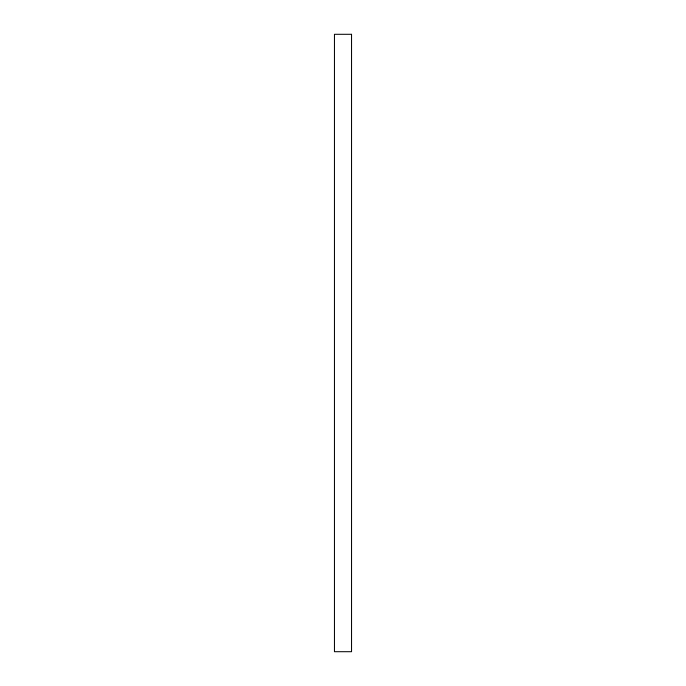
<?xml version="1.0" encoding="UTF-8"?>
<svg xmlns="http://www.w3.org/2000/svg" width="686" height="686" viewBox="0 0 686 686"><rect width="100%" height="100%" fill="white"/><g stroke="black" fill="none" stroke-linecap="round" stroke-linejoin="round"><path stroke-width="1.03" d="M351.541 34.3L334.459 34.3L334.459 651.7L351.541 651.7L351.541 34.3"/></g></svg>
